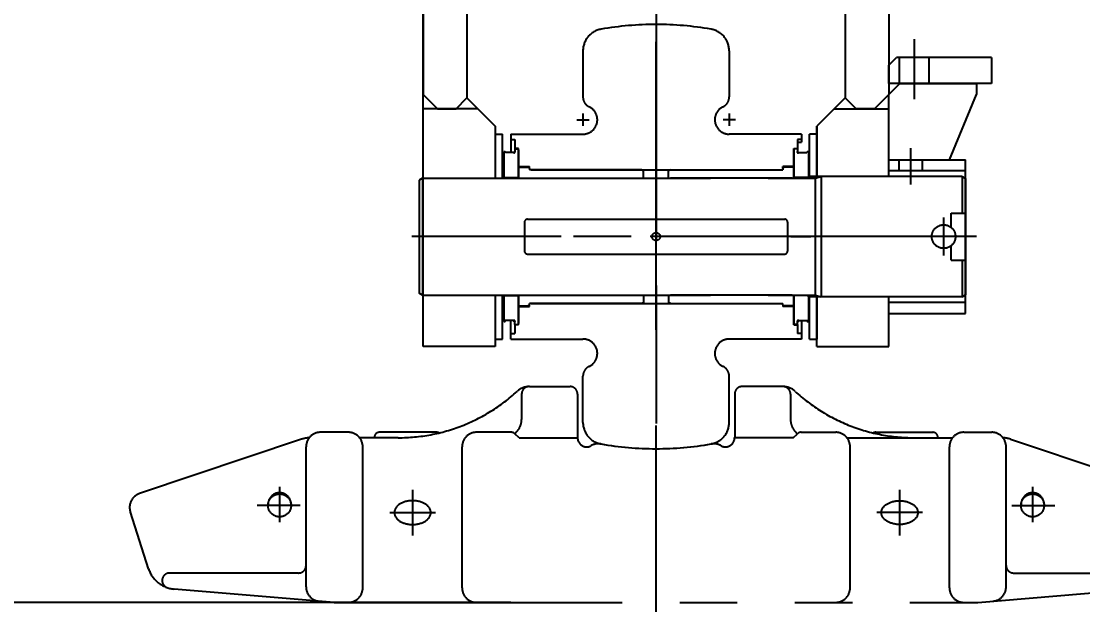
# Model space of a CAD drawing. Header units: millimetres. Extents: x 0 to 16800, y -462 to 11880.
# Drawn here: x 13509 to 15353, y 4669 to 5695 of the extents above; entities that cross this region are included whole.
import ezdxf

# ---------------------------------------------------------------- set-up
doc = ezdxf.new("R2010")
doc.units = ezdxf.units.MM
doc.header["$LTSCALE"] = 400
doc.linetypes.add('G', pattern=[2, 1.25, -0.25, 0.25, -0.25])
doc.linetypes.add('K', pattern=[2.5, 1.25, -0.25, 0.25, -0.25, 0.25, -0.25])
for name, color, linetype in [('05', 4, 'G'), ('07', 6, 'K'), ('08', 1, 'Continuous')]:
    doc.layers.add(name, color=color, linetype=linetype)
doc.styles.get("Standard").update_dxf_attribs({"font": 'isocp', "width": 0.707, "bigfont": 'intecad.shx'})
doc.dimstyles.new('INTE', dxfattribs={"dimscale": 40, "dimtxt": 3.5, "dimasz": 3, "dimexe": 3, "dimexo": 0, "dimgap": 1, "dimtad": 1, "dimdec": 1, "dimdsep": 46, "dimtxsty": 'Standard', "dimcen": 0, "dimclrd": 1, "dimclre": 1, "dimclrt": 3, "dimaunit": 1, "dimadec": 0, "dimazin": 0, "dimtfac": 1, "dimtdec": 1, "dimtmove": 0, "dimatfit": 0, "dimfxl": 1, "dimarcsym": 0})

# ---------------------------------------------------------------- blocks, each defined once
blk = doc.blocks.new('werwer')
at = {"layer": '07', "color": 6, "linetype": 'K'}
for p, q in [((10760.7, 13104.7), (10760.7, 15000.2)), ((10356.2, 13488), (10356.2, 13809.2)), ((10356.2, 13809.2), (10356.2, 13513.5)), ((10432.2, 13809.2), (10432.2, 13507.5)), ((11089.2, 13809.2), (11089.2, 13507.5)), ((11165.2, 13809.2), (11165.2, 13513.5)), ((10432.2, 13634.5), (10432.2, 13507.5)), ((11208.7, 13609.3), (11208.7, 13505.3)), ((11165.2, 13564.5), (11178.2, 13577.5)), ((11343.2, 13577.5), (11178.2, 13577.5)), ((11182.7, 13577.5), (11182.7, 13532.5)), ((11234.7, 13577.5), (11234.7, 13532.5)), ((11343.2, 13577.5), (11343.2, 13532.5)), ((11165.2, 13532.5), (11165.2, 13564.5)), ((11184.2, 13532.5), (11165.2, 13513.5)), ((11343.2, 13532.5), (11165.2, 13532.5)), ((11184.2, 13532.5), (11317.2, 13532.5)), ((11317.2, 13532.5), (11317.2, 13513.5)), ((10356.2, 13513.5), (10381.2, 13488.5)), ((10413.2, 13488.5), (10432.2, 13507.5)), ((10432.2, 13507.5), (10481.2, 13458.5)), ((11089.2, 13507.5), (11040.2, 13458.5)), ((11108.2, 13488.5), (11089.2, 13507.5)), ((11165.2, 13513.5), (11140.2, 13488.5)), ((11165.2, 13371), (11165.2, 13513.5)), ((11270.6, 13400), (11317.2, 13513.5)), ((10356.2, 13075.5), (10356.2, 13488.5)), ((10451.2, 13488.5), (10356.2, 13488.5)), ((10381.2, 13488.5), (10413.2, 13488.5)), ((11070.2, 13488.5), (11040.2, 13458.5)), ((11070.2, 13488.5), (11165.2, 13488.5)), ((11140.2, 13488.5), (11108.2, 13488.5)), ((11165.2, 13371), (11165.2, 13488.5)), ((10481.2, 13458.5), (10481.2, 13368)), ((10481.2, 13444.5), (10494.2, 13444.5)), ((10494.2, 13368), (10494.2, 13444.5)), ((11040.2, 13444.5), (11027.2, 13444.5)), ((11027.2, 13371), (11027.2, 13444.5)), ((11040.2, 13458.5), (11040.2, 13371)), ((11040.2, 13371), (11040.2, 13458.5)), ((11006.2, 13430.3), (11013.2, 13430.3)), ((10355.2, 13368), (10349.2, 13364.5)), ((10355.2, 13368), (11037.2, 13368)), ((10355.2, 13368), (10355.2, 13165)), ((10356.2, 13368), (10494.2, 13368)), ((11165.2, 13371), (11027.2, 13371)), ((11037.2, 13368), (11047.2, 13371)), ((11037.2, 13368), (11037.2, 13165)), ((11292.2, 13371), (11047.2, 13371)), ((11047.2, 13371), (11047.2, 13162)), ((11292.2, 13371), (11298.2, 13367.5)), ((11292.2, 13371), (11292.2, 13307.3)), ((10349.2, 13364.5), (10349.2, 13168.4)), ((11298.2, 13367.5), (11298.2, 13165.4)), ((10537.2, 13296.7), (10984.2, 13296.7)), ((11260.2, 13299.8), (11260.2, 13233.5)), ((11273.2, 13281.7), (11273.2, 13307.3)), ((11273.2, 13307.3), (11298.2, 13307.3)), ((10532.2, 13291.7), (10532.2, 13241.2)), ((10760.7, 13252.4), (10760.7, 13278.9)), ((10989.2, 13291.7), (10989.2, 13241.2)), ((11317.5, 13266.5), (10336, 13266.5)), ((10595.9, 13266.5), (10336.7, 13266.5)), ((11250.7, 13266.5), (10667.8, 13266.5)), ((11273.2, 13225.6), (11273.2, 13251.3)), ((10537.2, 13236.2), (10984.2, 13236.2)), ((11273.2, 13225.6), (11298.2, 13225.6)), ((11292.2, 13225.6), (11292.2, 13162)), ((10355.2, 13165), (10349.2, 13168.4)), ((11292.2, 13162), (11298.2, 13165.4)), ((10355.2, 13165), (11037.2, 13165)), ((10356.2, 13165), (10494.2, 13165)), ((10481.2, 13165), (10481.2, 13088.5)), ((10494.2, 13088.5), (10494.2, 13165)), ((11165.2, 13162), (11027.2, 13162)), ((11027.2, 13088.5), (11027.2, 13162)), ((11037.2, 13165), (11047.2, 13162)), ((11040.2, 13075.5), (11040.2, 13162)), ((11040.2, 13162), (11040.2, 13088.5)), ((11292.2, 13162), (11047.2, 13162)), ((11165.2, 13075.5), (11165.2, 13162)), ((10481.2, 13101.5), (10481.2, 13075.5)), ((10481.2, 13075.5), (10356.2, 13075.5)), ((10481.2, 13088.5), (10494.2, 13088.5)), ((11027.2, 13088.5), (11040.2, 13088.5)), ((11040.2, 13075.5), (11165.2, 13075.5)), ((10540.9, 13006), (10611.2, 13006)), ((10980.6, 13006), (10910.2, 13006)), ((10527.2, 12992.9), (10527.2, 12949)), ((10624.2, 12993), (10624.2, 12917.2)), ((10897.2, 12993), (10897.2, 12917.2)), ((10994.2, 12992.9), (10994.2, 12949)), ((10226.2, 12926.5), (10177.7, 12926.5)), ((10379.3, 12926.5), (10280.2, 12926.5)), ((10509, 12926.5), (10448.7, 12926.5)), ((10760.7, 12614.7), (10760.7, 12938.5)), ((11012.5, 12926.5), (11072.7, 12926.5)), ((11142.2, 12926.5), (11241.2, 12926.5)), ((11295.2, 12926.5), (11343.7, 12926.5)), ((10144.8, 12914.3), (9863.6, 12820)), ((10312.7, 12917), (10245.9, 12917)), ((10271.2, 12917.5), (10271.2, 12917)), ((10522.6, 12917), (10515.2, 12924)), ((10522.6, 12917), (10624.2, 12917)), ((10998.9, 12917), (10897.2, 12917)), ((10998.9, 12917), (11006.3, 12924)), ((11092.4, 12917), (11275.6, 12917)), ((11250.2, 12917.5), (11250.2, 12917)), ((11376.6, 12914.3), (11657.8, 12820)), ((10152.7, 12658), (10152.7, 12901.5)), ((10251.2, 12656), (10251.2, 12901.5)), ((10423.7, 12656), (10423.7, 12901.5)), ((11097.7, 12656), (11097.7, 12901.5)), ((11270.2, 12656), (11270.2, 12901.5)), ((11368.7, 12658), (11368.7, 12901.5)), ((10106.7, 12831.7), (10106.7, 12770.4)), ((10337.7, 12826.5), (10337.7, 12747.4)), ((11183.7, 12826.5), (11183.7, 12747.4)), ((11414.7, 12831.7), (11414.7, 12770.4)), ((10142.6, 12799.5), (10067.8, 12799.5)), ((10126.7, 12801.4), (10126.7, 12799.5)), ((11378.9, 12799.5), (11453.6, 12799.5)), ((11394.7, 12801.4), (11394.7, 12799.5)), ((11434.7, 12801.4), (11434.7, 12799.5)), ((9879.3, 12689.3), (9847.5, 12788)), ((10298.2, 12787), (10377.3, 12787)), ((11223.3, 12787), (11144.2, 12787)), ((10139.7, 12682), (9915.7, 12682)), ((11381.7, 12682), (11605.8, 12682)), ((10201.7, 12631), (9923.6, 12654.1)), ((11319.7, 12631), (11597.9, 12654.1)), ((10201.7, 12631), (11319.7, 12631))]:
    blk.add_line(p, q, dxfattribs=at)
at = {"layer": '07', "color": 6, "linetype": 'K', "ltscale": 0.8}
for p, q in [((10760.7, 13661.8), (10760.7, 12898)), ((10633.7, 13589.3), (10633.7, 13509.1)), ((10887.7, 13589.3), (10887.7, 13509.1)), ((10633.7, 13480.2), (10633.7, 13458.7)), ((10887.7, 13480.2), (10887.7, 13458.7)), ((10623, 13469.5), (10644.5, 13469.5)), ((10898.5, 13469.5), (10877, 13469.5)), ((10508.2, 13444.5), (10508.2, 13412.5)), ((10508.2, 13444.5), (10633.7, 13444.5)), ((11013.2, 13444.5), (10887.7, 13444.5)), ((11013.2, 13444.5), (11013.2, 13430.3)), ((10508.2, 13435), (10515.2, 13435)), ((10515.2, 13435), (10515.2, 13419)), ((11006.2, 13435), (11006.2, 13419)), ((11013.2, 13435), (11006.2, 13435)), ((10496, 13412.5), (10496, 13368)), ((10513.1, 13412.5), (10499, 13412.5)), ((10521.6, 13419.6), (10515.2, 13419.6)), ((10515.2, 13419), (10520.1, 13419)), ((10515.2, 13419), (10515.2, 13414.6)), ((10520.1, 13419), (10521.6, 13417.5)), ((10521.6, 13368), (10521.6, 13419.6)), ((10521.6, 13417.5), (10521.6, 13368)), ((10999.9, 13419.6), (11006.2, 13419.6)), ((10999.9, 13368), (10999.9, 13419.6)), ((11001.4, 13419), (10999.9, 13417.5)), ((10999.9, 13417.5), (10999.9, 13368)), ((11006.3, 13419), (11001.4, 13419)), ((11006.3, 13419), (11006.3, 13414.6)), ((11008.4, 13412.5), (11022.5, 13412.5)), ((11025.5, 13412.5), (11025.5, 13368)), ((11203.2, 13357.1), (11203.2, 13420.4)), ((10521.6, 13388), (10540.6, 13388)), ((10521.6, 13387), (10538.6, 13387)), ((10521.6, 13368), (10521.6, 13387)), ((10538.6, 13387), (10540.6, 13385)), ((10540.6, 13385), (10540.6, 13388)), ((10980.9, 13385), (10980.9, 13388)), ((10999.9, 13388), (10980.9, 13388)), ((10982.9, 13387), (10980.9, 13385)), ((10999.9, 13387), (10982.9, 13387)), ((10999.9, 13368), (10999.9, 13387)), ((11165.2, 13371), (11165.2, 13400)), ((11165.2, 13400), (11298.2, 13400)), ((11182.7, 13381), (11182.7, 13400)), ((11223.7, 13381), (11223.7, 13400)), ((11298.2, 13133), (11298.2, 13400)), ((10497.5, 13369), (10496, 13370.5)), ((10497.5, 13369), (10497.5, 13368)), ((10497.5, 13369), (10520.1, 13369)), ((10520.1, 13369), (10521.6, 13370.5)), ((10520.1, 13368), (10520.1, 13369)), ((10524.6, 13368), (10736, 13368)), ((10540.6, 13385), (10540.6, 13382.5)), ((10736, 13382.5), (10540.6, 13382.5)), ((10543.6, 13382.5), (10977.9, 13382.5)), ((10736, 13382.5), (10739, 13380.7)), ((10739, 13368), (10739, 13380.7)), ((10785.5, 13382.5), (10782.5, 13380.7)), ((10782.5, 13368), (10782.5, 13380.7)), ((10785.5, 13382.5), (10980.9, 13382.5)), ((10996.9, 13368), (10785.5, 13368)), ((10980.9, 13385), (10980.9, 13382.5)), ((11001.4, 13369), (10999.9, 13370.5)), ((11001.4, 13368), (11001.4, 13369)), ((11024, 13369), (11001.4, 13369)), ((11024, 13369), (11025.5, 13370.5)), ((11024, 13369), (11024, 13368)), ((11298.2, 13381), (11165.2, 13381)), ((11260.2, 13296.8), (11260.2, 13233.7)), ((10994.5, 13266.5), (11029.4, 13266.5)), ((11311.1, 13266.5), (11150.2, 13266.5)), ((10496, 13165), (10496, 13120.5)), ((10497.5, 13164), (10496, 13162.5)), ((10497.5, 13165), (10497.5, 13164)), ((10497.5, 13164), (10520.1, 13164)), ((10520.1, 13164), (10520.1, 13165)), ((10520.1, 13164), (10521.6, 13162.5)), ((10521.6, 13113.3), (10521.6, 13165)), ((10521.6, 13165), (10521.6, 13115.5)), ((10521.6, 13165), (10521.6, 13146)), ((10524.6, 13165), (10736, 13165)), ((10538.6, 13146), (10540.6, 13148)), ((10736, 13150.5), (10540.6, 13150.5)), ((10540.6, 13145), (10540.6, 13150.5)), ((10543.6, 13150.5), (10977.9, 13150.5)), ((10736, 13150.5), (10739, 13152.2)), ((10739, 13165), (10739, 13152.2)), ((10782.5, 13165), (10782.5, 13152.2)), ((10785.5, 13150.5), (10782.5, 13152.2)), ((10996.9, 13165), (10785.5, 13165)), ((10785.5, 13150.5), (10980.9, 13150.5)), ((10980.9, 13148), (10980.9, 13150.5)), ((10982.9, 13146), (10980.9, 13148)), ((10980.9, 13148), (10980.9, 13145)), ((10999.9, 13113.3), (10999.9, 13165)), ((10999.9, 13165), (10999.9, 13115.5)), ((10999.9, 13165), (10999.9, 13146)), ((11001.4, 13164), (10999.9, 13162.5)), ((11001.4, 13164), (11001.4, 13165)), ((11024, 13164), (11001.4, 13164)), ((11024, 13165), (11024, 13164)), ((11024, 13164), (11025.5, 13162.5)), ((11025.5, 13165), (11025.5, 13120.5)), ((11165.2, 13133), (11165.2, 13162)), ((11298.2, 13152), (11165.2, 13152)), ((10521.6, 13146), (10538.6, 13146)), ((10521.6, 13145), (10540.6, 13145)), ((10760.7, 13129.8), (10760.7, 13022.1)), ((10999.9, 13145), (10980.9, 13145)), ((10999.9, 13146), (10982.9, 13146)), ((11165.2, 13133), (11298.2, 13133)), ((10498.4, 13120.5), (10496.6, 13120.5)), ((10497.5, 13119.5), (10497.5, 13121.4)), ((10513.1, 13120.5), (10499, 13120.5)), ((10508.2, 13088.5), (10508.2, 13120.5)), ((10515.3, 13119.4), (10513, 13119.4)), ((10514.2, 13118.3), (10514.2, 13120.6)), ((10515.2, 13114), (10515.2, 13118.3)), ((10515.2, 13114), (10515.2, 13098)), ((10515.2, 13114), (10520.1, 13114)), ((10521.6, 13113.3), (10515.2, 13113.3)), ((10520.1, 13114), (10521.6, 13115.5)), ((11001.4, 13114), (10999.9, 13115.5)), ((10999.9, 13113.3), (11006.2, 13113.3)), ((11006.3, 13114), (11001.4, 13114)), ((11006.2, 13119.4), (11008.5, 13119.4)), ((11006.2, 13114), (11006.2, 13098)), ((11006.3, 13114), (11006.3, 13118.3)), ((11007.3, 13118.3), (11007.3, 13120.6)), ((11008.4, 13120.5), (11022.5, 13120.5)), ((11013.2, 13120.5), (11013.2, 13088.5)), ((11023, 13120.5), (11024.9, 13120.5)), ((11024, 13119.5), (11024, 13121.4)), ((10508.2, 13098), (10515.2, 13098)), ((11013.2, 13098), (11006.2, 13098)), ((10508.2, 13088.5), (10633.7, 13088.5)), ((11013.2, 13088.5), (10887.7, 13088.5)), ((10633.7, 12943.6), (10633.7, 13023.8)), ((10887.7, 12943.6), (10887.7, 13023.8))]:
    blk.add_line(p, q, dxfattribs=at)
blk.add_circle((11260.2, 13266.5), 20.5, dxfattribs=at)
at = {"layer": '07', "color": 6, "linetype": 'K'}
for centre, radius in [((11260.2, 13266.5), 20.5), ((10760.7, 13266.5), 7), ((10106.7, 12799.5), 20), ((11414.7, 12799.5), 20)]:
    blk.add_circle(centre, radius, dxfattribs=at)
at = {"layer": '07', "color": 6, "linetype": 'K', "ltscale": 0.8}
for centre, radius, start, end in [((10671.7, 13589.3), 38, 99.8358, 180), ((10671.7, 13589.3), 38, 99.8358, 180), ((10760.7, 13076), 559, 80.1642, 99.8358), ((10849.7, 13589.3), 38, 0, 80.1642), ((10652.7, 13509.1), 19, 180, 244.417), ((10868.7, 13509.1), 19, 295.583, 0), ((10633.7, 13469.5), 25, 270, 64.417), ((10887.7, 13469.5), 25, 115.583, 270), ((10887.7, 13469.5), 25, 244.417, 270), ((10497.5, 13412.5), 1.5, 0, 180), ((10514.2, 13413.5), 1.5, 223.8946, 46.1054), ((11007.3, 13413.5), 1.5, 133.8946, 316.1054), ((11024, 13412.5), 1.5, 0, 180), ((10497.5, 13120.5), 1.5, 180, 0), ((10514.2, 13119.4), 1.5, 313.8946, 136.1054), ((11007.3, 13119.4), 1.5, 43.8946, 226.1054), ((11024, 13120.5), 1.5, 180, 0), ((10633.7, 13063.5), 25, 295.583, 90), ((10887.7, 13063.5), 25, 90, 244.417), ((10652.7, 13023.8), 19, 115.583, 180), ((10868.7, 13023.8), 19, 0, 64.417), ((10671.7, 12943.6), 38, 180, 260.1642), ((10671.7, 12943.6), 38, 180, 260.1642), ((10671.7, 12943.6), 38, 180, 260.1642), ((10849.7, 12943.6), 38, 279.8358, 0), ((10849.7, 12943.6), 38, 279.8358, 0), ((10760.7, 13457), 559, 260.1642, 279.8358)]:
    blk.add_arc(centre, radius, start, end, dxfattribs=at)
at = {"layer": '07', "color": 6, "linetype": 'K'}
for centre, radius, start, end in [((10537.2, 13291.7), 5, 90, 180), ((10984.2, 13291.7), 5, 0, 90), ((10537.2, 13241.2), 5, 180, 270), ((10984.2, 13241.2), 5, 270, 0), ((10540.9, 12974), 32, 90, 132.6163), ((10540.2, 12992.9), 13, 90, 180), ((10611.2, 12993), 13, 0, 90), ((10910.2, 12993), 13, 90, 180), ((10980.6, 12974), 32, 47.3837, 90), ((10981.2, 12992.9), 13, 0, 90), ((10312.7, 13222), 305, 270, 312.6163), ((11208.7, 13222), 305, 227.3837, 270), ((10495.2, 12949), 32, 308.6299, 0), ((11026.2, 12949), 32, 180, 231.3701), ((10177.7, 12901.5), 25, 90, 180), ((10226.2, 12901.5), 25, 0, 90), ((10280.2, 12917.5), 9, 90, 180), ((10379.3, 12917.5), 9, 60.834, 90), ((10448.7, 12901.5), 25, 90, 180), ((10509, 12917.5), 9, 46.568, 90), ((11012.5, 12917.5), 9, 90, 133.432), ((11072.7, 12901.5), 25, 0, 90), ((11142.2, 12917.5), 9, 90, 119.166), ((11241.2, 12917.5), 9, 0, 90), ((11295.2, 12901.5), 25, 90, 180), ((11343.7, 12901.5), 25, 0, 90), ((10161.1, 12866), 51, 93.3831, 108.541), ((10640.2, 12917.2), 16, 180, 299.664), ((10881.2, 12917.2), 16, 240.336, 0), ((11360.4, 12866), 51, 71.459, 86.6169), ((10660.5, 12881.6), 25, 80.1197, 119.664), ((10760.7, 13457), 559, 260.1197, 279.8803), ((10860.9, 12881.6), 25, 60.336, 99.8803), ((9871.7, 12795.8), 25.5, 108.541, 197.879), ((10106.7, 12801.4), 20, 0, 180), ((11414.7, 12801.4), 20, 0, 180), ((9927.8, 12705), 51, 197.879, 265.2364), ((10139.7, 12695), 13, 270, 0), ((11381.7, 12695), 13, 180, 270), ((9915.7, 12669), 13, 90, 251.3354), ((10177.7, 12658), 25, 180, 265.2364), ((10226.2, 12656), 25, 270, 0), ((10448.7, 12656), 25, 180, 270), ((11072.7, 12656), 25, 270, 0), ((11295.2, 12656), 25, 180, 270), ((11343.7, 12658), 25, 274.7636, 0)]:
    blk.add_arc(centre, radius, start, end, dxfattribs=at)
at = {"layer": '07', "color": 6, "linetype": 'K', "extrusion": (0, 0, -1)}
blk.add_ellipse((10337.7, 12787), major_axis=(-31.7, 0), ratio=0.653543, dxfattribs=at)
at = {"layer": '07', "color": 6, "linetype": 'K'}
blk.add_ellipse((11183.7, 12787), major_axis=(31.7, 0), ratio=0.653543, dxfattribs=at)
blk = doc.blocks.new('*D68')
at = {"layer": '08', "color": 1, "lineweight": -2}
for p, q in [((12934.8, 5720.7), (13204.5, 5720.7)), ((13084.5, 4805.3), (13084.5, 5600.7)), ((14359.2, 4685.3), (12964.5, 4685.3))]:
    blk.add_line(p, q, dxfattribs=at)
at = {"layer": '08', "color": 1}
for points in [[(13064.5, 5600.7), (13104.5, 5600.7), (13084.5, 5720.7)], [(13064.5, 4805.3), (13104.5, 4805.3), (13084.5, 4685.3)]]:
    blk.add_solid(points, dxfattribs=at)
at = {"layer": 'Defpoints', "color": 0}
for p in [(12934.8, 5720.7), (13084.5, 5720.7), (14359.2, 4685.3)]:
    blk.add_point(p, dxfattribs=at)
at = {"layer": '08', "color": 3, "insert": (12974.5, 5203), "char_height": 140, "attachment_point": 5, "rotation": 90}
blk.add_mtext('1035.4', dxfattribs=at)

msp = doc.modelspace()

# ---------------------------------------------------------------- block references
at = {"layer": '05'}
msp.add_blockref('werwer', (3851.05, -7945.64), dxfattribs=at)

# ---------------------------------------------------------------- dimensions: what is measured, and where the dimension line sits
at = {"layer": '08'}
dim = msp.add_linear_dim(base=(13084.52, 5720.72), p1=(14359.16, 4685.32), p2=(12934.79, 5720.72), angle=90, dimstyle='INTE', dxfattribs=at)
dim.commit()
dim.dimension.update_dxf_attribs({"geometry": '*D68', "text_midpoint": (12974.52, 5203.02)})

doc.saveas('drawing.dxf')
